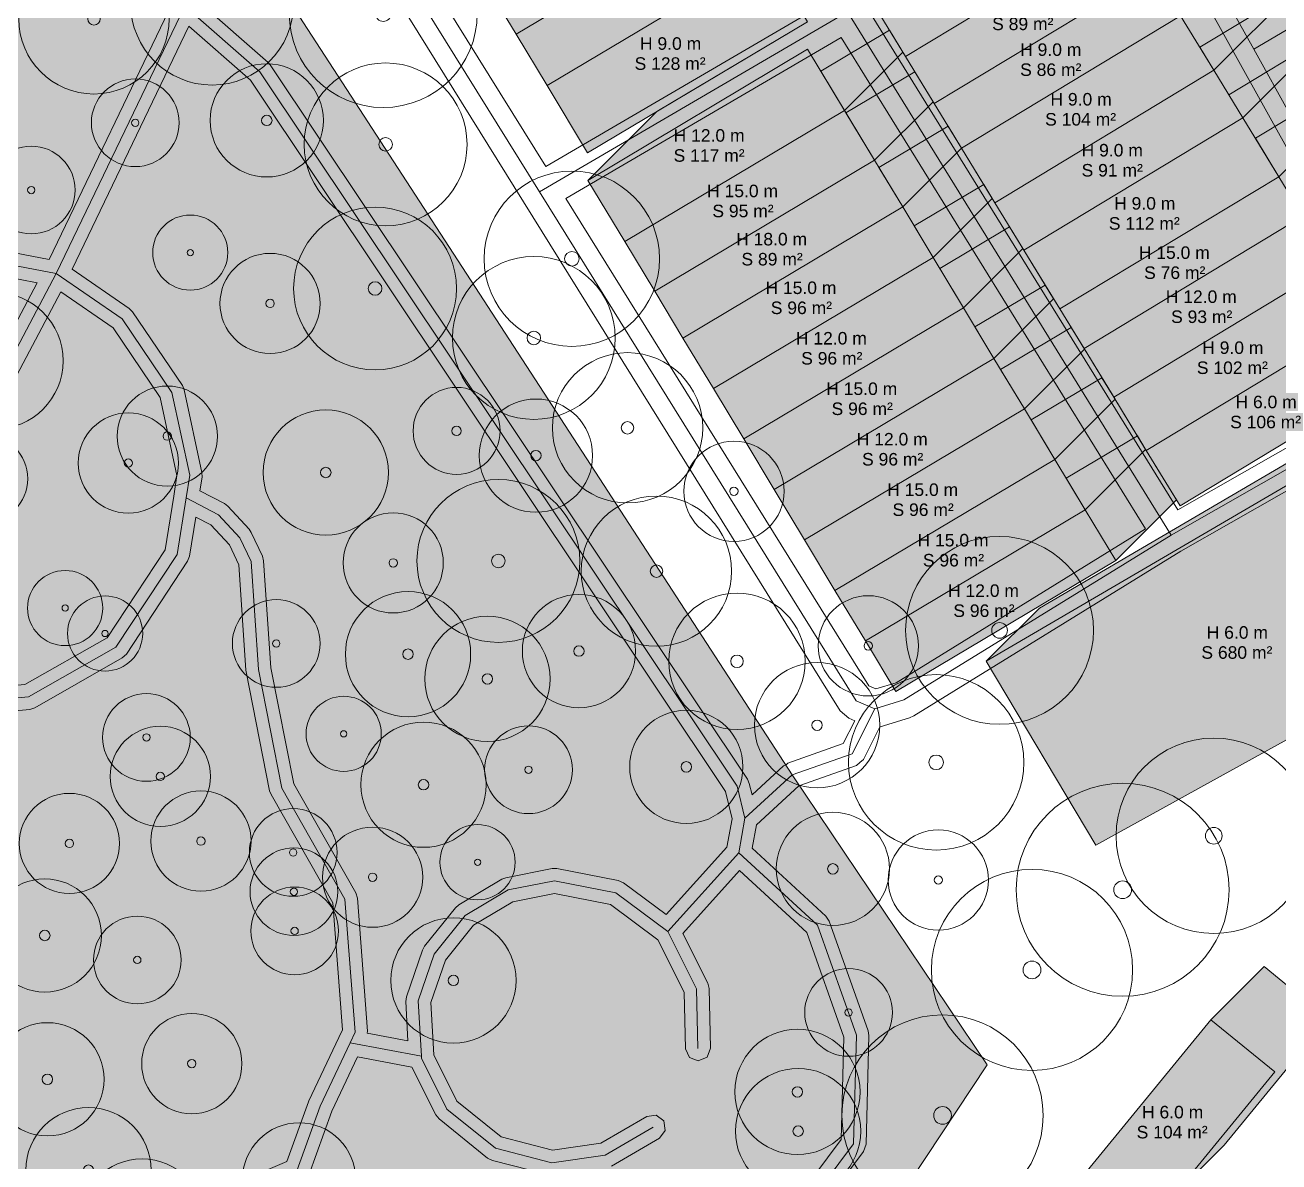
# Model space of a CAD drawing. Header units: metres. Extents: x -7 to 1019, y -7 to 1014.
# Drawn here: x 818.3 to 918.3, y 354.6 to 445.4 of the extents above; entities that cross this region are included whole.
import ezdxf

# ---------------------------------------------------------------- set-up
doc = ezdxf.new("R2010")
doc.units = ezdxf.units.M
doc.header["$MEASUREMENT"] = 0
for name, color, linetype, lineweight, true_color in [('TPX_BUILDING_AREAS_TEXT', 7, 'CONTINUOUS', 0, 0x000000), ('TPX_BUILDING_HEIGHTS_TEXT', 7, 'CONTINUOUS', 0, 0x000000), ('TPX_BUILDINGS', 7, 'CONTINUOUS', 0, 0x000000), ('TPX_BUILDINGS_HATCH', 7, 'CONTINUOUS', 0, 0xf0f0f0), ('TPX_BUILDINGS_SHADOWS_HATCH', 7, 'CONTINUOUS', 0, 0x000000), ('TPX_BUILDINGS_SHADOWS_OUTLINES', 7, 'CONTINUOUS', 0, 0x000000), ('TPX_ROADS_AXES', 7, 'CONTINUOUS', 0, 0x323232), ('TPX_ROADS_CONTOURS', 7, 'CONTINUOUS', 0, 0x646464), ('TPX_VEGETATION_GREEN_SPACES', 7, 'CONTINUOUS', 0, 0x58ba48), ('TPX_VEGETATION_GREEN_SPACES_HATCH', 7, 'CONTINUOUS', 0, 0x58ba48), ('TPX_VEGETATION_TREES_INDIVIDUAL', 7, 'CONTINUOUS', 0, 0x136734)]:
    doc.layers.add(name, color=color, linetype=linetype, lineweight=lineweight, true_color=true_color)
doc.styles.add('TPX_TEXTE', font='arial.ttf')

# ---------------------------------------------------------------- blocks, each defined once
blk = doc.blocks.new('TREETR005_CR060')
at = {"layer": 'TPX_VEGETATION_TREES_INDIVIDUAL'}
for radius in [6, 0.5]:
    blk.add_circle((0, 0, 0.0361), radius, dxfattribs=at)
blk = doc.blocks.new('TREETR006_CR070')
at = {"layer": 'TPX_VEGETATION_TREES_INDIVIDUAL'}
for radius in [7, 0.5833333333333334]:
    blk.add_circle((0, 0, 0.0361), radius, dxfattribs=at)
blk = doc.blocks.new('TREETR003_CR030')
at = {"layer": 'TPX_VEGETATION_TREES_INDIVIDUAL'}
for radius in [3, 0.25]:
    blk.add_circle((0, 0, 0.0361), radius, dxfattribs=at)
blk = doc.blocks.new('TREETR004_CR045')
at = {"layer": 'TPX_VEGETATION_TREES_INDIVIDUAL'}
for radius in [4.52, 0.4166666666666667]:
    blk.add_circle((0, 0, 0.0361), radius, dxfattribs=at)
blk = doc.blocks.new('TREETR003_CR040')
at = {"layer": 'TPX_VEGETATION_TREES_INDIVIDUAL'}
for radius in [4, 0.3333333333333333]:
    blk.add_circle((0, 0, 0.0361), radius, dxfattribs=at)
blk = doc.blocks.new('TREETR004_CR050')
at = {"layer": 'TPX_VEGETATION_TREES_INDIVIDUAL'}
for radius in [5, 0.4166666666666667]:
    blk.add_circle((0, 0, 0.0361), radius, dxfattribs=at)
blk = doc.blocks.new('TREETR007_CR078')
at = {"layer": 'TPX_VEGETATION_TREES_INDIVIDUAL'}
for radius in [7.8, 0.6666666666666666]:
    blk.add_circle((0, 0, 0.0361), radius, dxfattribs=at)
blk = doc.blocks.new('TREETR004_CR035')
at = {"layer": 'TPX_VEGETATION_TREES_INDIVIDUAL'}
for radius in [3.47, 0.375]:
    blk.add_circle((0, 0, 0.0361), radius, dxfattribs=at)
blk = doc.blocks.new('TREETR005_CR055')
at = {"layer": 'TPX_VEGETATION_TREES_INDIVIDUAL'}
for radius in [5.45, 0.5]:
    blk.add_circle((0, 0, 0.0361), radius, dxfattribs=at)
blk = doc.blocks.new('TREETR006_CR075')
at = {"layer": 'TPX_VEGETATION_TREES_INDIVIDUAL'}
for radius in [7.5, 0.625]:
    blk.add_circle((0, 0, 0.0361), radius, dxfattribs=at)
blk = doc.blocks.new('TREETR007_CR080')
at = {"layer": 'TPX_VEGETATION_TREES_INDIVIDUAL'}
for radius in [8.03, 0.7083333333333334]:
    blk.add_circle((0, 0, 0.0361), radius, dxfattribs=at)
blk = doc.blocks.new('TREETR005_CR065')
at = {"layer": 'TPX_VEGETATION_TREES_INDIVIDUAL'}
for radius in [6.5, 0.5416666666666666]:
    blk.add_circle((0, 0, 0.0361), radius, dxfattribs=at)
blk = doc.blocks.new('TREETR003_CR035')
at = {"layer": 'TPX_VEGETATION_TREES_INDIVIDUAL'}
for radius in [3.5, 0.2916666666666667]:
    blk.add_circle((0, 0, 0.0361), radius, dxfattribs=at)
blk = doc.blocks.new('TREETR007_CR085')
at = {"layer": 'TPX_VEGETATION_TREES_INDIVIDUAL'}
for radius in [8.5, 0.7083333333333334]:
    blk.add_circle((0, 0, 0.0361), radius, dxfattribs=at)

msp = doc.modelspace()

# ---------------------------------------------------------------- hatches: boundary and pattern name
at = {"layer": 'TPX_BUILDINGS_HATCH'}
for points in [[(872.5588394983206, 459.14991833642125), (855.017143903533, 448.6880433745682), (857.4784962518606, 444.6195647902787), (875.0201956613455, 455.08144356682897), (872.5588394983206, 459.14991833642125)], [(903.1672074182425, 458.096954125911), (885.6862360818777, 447.52526738122106), (888.5501334054861, 442.8432471938431), (906.0313107355032, 453.4038551039994), (903.1672074182425, 458.096954125911)], [(875.0201956613455, 455.08144356682897), (857.4784962518606, 444.6195647902787), (859.9302679880057, 440.53982712700963), (877.4817540033255, 451.0018861480057), (875.0201956613455, 455.08144356682897)], [(906.0313107355032, 453.4038551039994), (888.5501334054861, 442.8432471938431), (890.8293940408621, 439.1040685363114), (908.3105751855765, 449.6646793074906), (906.0313107355032, 453.4038551039994)], [(877.4817540033255, 451.0018861480057), (859.9302679880057, 440.53982712700963), (863.1687485559378, 435.16614224389195), (880.7104584558401, 445.6280286498368), (877.4817540033255, 451.0018861480057)], [(908.3105751855765, 449.6646793074906), (890.8293940408621, 439.1040685363114), (893.0176035745535, 435.5295369811356), (910.4987885339651, 446.0901515670121), (908.3105751855765, 449.6646793074906)], [(910.4987885339651, 446.0901515670121), (893.0176035745535, 435.5295369811356), (895.6700550897513, 431.17628075554967), (913.151044545928, 441.74798085168004), (910.4987885339651, 446.0901515670121)], [(880.7308518274222, 443.4221971221268), (863.1891381128225, 432.960310716182), (866.1351019723807, 428.06913067772985), (883.6768214090262, 438.53102089837193), (880.7308518274222, 443.4221971221268)], [(913.151044545928, 441.74798085168004), (895.6700550897513, 431.17628075554967), (897.9894530160818, 427.38239743188024), (915.4704462869558, 437.9541013427079), (913.151044545928, 441.74798085168004)], [(883.6768214090262, 438.53102089837193), (866.1351019723807, 428.06913067772985), (868.5261780603323, 424.0991580672562), (886.0679022653494, 434.56105210259557), (883.6768214090262, 438.53102089837193)], [(915.4704462869558, 437.9541013427079), (897.9894530160818, 427.38239743188024), (900.8535601480398, 422.6892974562943), (918.3347603662405, 433.24992253258824), (915.4704462869558, 437.9541013427079)], [(886.0679022653494, 434.56105210259557), (868.5261780603323, 424.0991580672562), (870.7758881433401, 420.3705270476639), (888.3176152093802, 430.83242394402623), (886.0679022653494, 434.56105210259557)], [(918.3347603662405, 433.24992253258824), (900.8535601480398, 422.6892974562943), (902.7895886285696, 419.5314824767411), (920.2610089166556, 430.0919330306351), (918.3347603662405, 433.24992253258824)], [(888.3176152093802, 430.83242394402623), (870.7758881433401, 420.3705270476639), (873.2073008401785, 416.33476807549596), (890.7490336282644, 426.7966678328812), (888.3176152093802, 430.83242394402623)], [(920.2610089166556, 430.0919330306351), (902.7895886285696, 419.5314824767411), (905.1595084054861, 415.64982583001256), (922.6309334619436, 426.21027924492955), (920.2610089166556, 430.0919330306351)], [(890.7490336282644, 426.7966678328812), (873.2073008401785, 416.33476807549596), (875.6287333352957, 412.3099153228104), (893.1704699380789, 422.7718179412186), (890.7490336282644, 426.7966678328812)], [(922.6309334619436, 426.21027924492955), (905.1595084054861, 415.64982583001256), (907.761450467864, 411.38434674218297), (925.2326800210867, 421.9558875747025), (922.6309334619436, 426.21027924492955)], [(893.1704699380789, 422.7718179412186), (875.6287333352957, 412.3099153228104), (878.0601498468313, 408.27415635064244), (895.6018902643118, 418.7360637374222), (893.1704699380789, 422.7718179412186)], [(925.2326800210867, 421.9558875747025), (907.761450467864, 411.38434674218297), (910.4540459497366, 406.9763887114823), (927.935263334075, 417.53702713921666), (925.2326800210867, 421.9558875747025)], [(895.6018902643118, 418.7360637374222), (878.0601498468313, 408.27415635064244), (880.4913670404349, 404.24948193505406), (898.0331122262869, 414.7113921828568), (895.6018902643118, 418.7360637374222)], [(898.0331122262869, 414.7113921828568), (880.4913670404349, 404.24948193505406), (882.9130036218558, 400.2135474868119), (900.4645363672171, 410.6756379790604), (898.0331122262869, 414.7113921828568)], [(900.4645363672171, 410.6756379790604), (882.9130036218558, 400.2135474868119), (885.3442246301565, 396.1888730712235), (902.8859793527517, 406.65078999474645), (900.4645363672171, 410.6756379790604)], [(902.8859793527517, 406.65078999474645), (885.3442246301565, 396.1888730712235), (887.7756468637381, 392.15311600640416), (905.3174063547049, 402.6150367446244), (902.8859793527517, 406.65078999474645)], [(912.9197584970389, 365.94581677392125), (901.7090556009207, 352.2504947371781), (904.6589838846121, 349.84275509789586), (907.5980975015555, 353.4325826354325), (909.743610082427, 351.67545487359166), (918.0054156167898, 361.78077675774693), (912.9197584970389, 365.94581677392125)]]:
    msp.add_hatch(color=256, dxfattribs=at).paths.add_polyline_path(points)
h = msp.add_hatch(color=256, dxfattribs=at)
h.paths.add_polyline_path([(929.8798176629934, 414.9891240783036), (894.9829556329641, 394.5675046630204), (903.7232987268362, 379.88112999871373), (938.8345181329641, 399.2756192870438), (929.8798176629934, 414.9891240783036)])
h.paths.add_polyline_path([(921.9900824411307, 402.17435433343053), (926.2159935815725, 404.41278721764684), (928.9809471948538, 399.25226571038365), (924.7550351007376, 397.01383187249303), (921.9900824411307, 402.17435433343053)], flags=16)
at = {"layer": 'TPX_BUILDINGS_SHADOWS_HATCH'}
for points in [[(868.6846653802786, 438.45583798363805), (863.1891381128225, 432.960310716182), (880.7308518274222, 443.4221971221268), (883.6768214090262, 438.53102089837193), (888.3371846063528, 443.1913840956986), (885.6862360818777, 447.52526738122106), (890.2083823068533, 450.2600524611771), (889.2161328180227, 451.9074781127274), (880.1767260415945, 446.51637246087193), (880.7104584558401, 445.6280286498368), (868.6846653802786, 438.45583798363805)], [(915.2251717431936, 451.46483017876744), (909.3728720529471, 447.92937828972936), (910.4987885339651, 446.0901515670121), (913.151044545928, 441.74798085168004), (919.5150057657156, 448.11194207146764), (918.9553362710867, 449.0282113738358), (917.2156006677542, 448.0300376601517), (915.2251717431936, 451.46483017876744)], [(919.5150057657156, 448.11194207146764), (912.029088674346, 443.58480336144567), (913.151044545928, 441.74798085168004), (915.4704462869558, 437.9541013427079), (921.8344075067434, 444.31806256249547), (919.5150057657156, 448.11194207146764)], [(887.2615963800345, 444.9498012252152), (881.7798792703543, 441.6805026717484), (886.0679022653494, 434.56105210259557), (890.746654210845, 439.2398040480912), (888.5501334054861, 442.8432471938431), (887.2615963800345, 444.9498012252152)], [(921.8344075067434, 444.31806256249547), (914.3477665765677, 439.79048516228795), (915.4704462869558, 437.9541013427079), (918.3347603662405, 433.24992253258824), (922.9828802926932, 437.8980424590409), (920.5132595880423, 442.0920312590897), (922.4881283624563, 443.24442936852574), (921.8344075067434, 444.31806256249547)], [(889.294373212615, 441.6223037429154), (883.7916018350516, 438.34044720605016), (886.0679022653494, 434.56105210259557), (888.3176152093802, 430.83242394402623), (893.0165116174612, 435.5313203521073), (890.8293940408621, 439.1040685363114), (889.294373212615, 441.6223037429154)], [(921.9581381662283, 439.6378658004105), (916.4655863626394, 436.319742936641), (918.3347603662405, 433.24992253258824), (920.2610098703299, 430.0919330306351), (924.870038686553, 434.7009628005326), (922.8252922876272, 438.1649816222489), (921.9581381662283, 439.6378658004105)], [(891.9472700937185, 437.27797009423375), (886.4182202203665, 433.980441827327), (888.3176152093802, 430.83242394402623), (890.7490336282644, 426.7966678328812), (895.4650704248343, 431.51270462945104), (893.0176035745535, 435.5295369811356), (891.9472700937185, 437.27797009423375)], [(894.7852122171316, 432.6285016722977), (889.2311722619925, 429.3160693831742), (890.7490336282644, 426.7966678328812), (893.1704699380789, 422.7718179412186), (897.9103838785086, 427.5117328353226), (895.6700550897513, 431.17627980187535), (894.7852122171316, 432.6285016722977)], [(896.8496023996267, 429.2468726821244), (891.2751080377493, 425.9222409911454), (893.1704699380789, 422.7718179412186), (895.6018902643118, 418.7360637374222), (900.3614661081228, 423.49563862755895), (897.9894530160818, 427.38239743188024), (896.8496023996267, 429.2468726821244)], [(899.6886708124075, 424.5980756469071), (894.0840279443655, 421.25546242669225), (895.6018902643118, 418.7360637374222), (898.0331122262869, 414.7113921828568), (902.8137041910086, 419.49198319390416), (900.8535601480398, 422.6892974562943), (899.6886708124075, 424.5980756469071)], [(901.7581574304495, 421.2138278670609), (896.1320578439627, 417.8584182448685), (898.0331122262869, 414.7113921828568), (900.4645363672171, 410.6756379790604), (905.2652985437308, 415.47639920189977), (902.7895886285696, 419.5314824767411), (901.7581574304495, 421.2138278670609)], [(899.2255961282644, 398.81014515832067), (894.9829556329641, 394.5675046630204), (929.8798176629934, 414.9891240783036), (938.8345171792898, 399.2756192870438), (943.0771586282644, 403.5182597823441), (939.4723259790335, 409.8439376540482), (938.5567023141775, 411.36589028313756), (938.5927607400808, 411.38737942650914), (934.1224581582937, 419.2317655272782), (899.2255961282644, 398.81014515832067)], [(904.2156168802176, 417.19581105187535), (898.5654208047781, 413.82785012200475), (900.4645363672171, 410.6756379790604), (902.8859793527517, 406.65078999474645), (907.7076823099051, 411.47249295189977), (905.1595084054861, 415.64982583001256), (904.2156168802176, 417.19581105187535)], [(907.0463282449637, 412.55667855218053), (901.3696867807303, 409.17112423852086), (902.8859793527517, 406.65078999474645), (905.3174063547049, 402.6150367446244), (910.1600500924978, 407.45767952874303), (907.761450467864, 411.38434674218297), (907.0463282449637, 412.55667855218053)], [(918.0054156167898, 361.78077675774693), (909.743610082427, 351.67545487359166), (913.9862515314016, 355.91809536889195), (922.2480570657644, 366.0234172530472), (917.1623989923391, 370.18845726922154), (912.9197584970389, 365.94581677392125), (918.0054156167898, 361.78077675774693)]]:
    msp.add_hatch(color=256, dxfattribs=at).paths.add_polyline_path(points)
at = {"layer": 'TPX_VEGETATION_GREEN_SPACES_HATCH'}
msp.add_hatch(color=256, dxfattribs=at).paths.add_polyline_path([(699.1432101114187, 216.3210408873856), (687.9663187845144, 164.51146771386266), (770.3342539651785, 252.49882389977574), (792.7824112756643, 266.0094649977982), (794.8733298166189, 267.2668359465897), (820.2254340036307, 282.5263459868729), (845.8981663568411, 287.1044051833451), (848.4699293954764, 330.9645650573075), (879.2374569757376, 338.4287755675614), (895.0482231958304, 362.34041859582067), (879.4907271249685, 385.4841916747391), (830.9300753457937, 460.3137614913285), (752.5080239160452, 415.54561211541295), (734.7108551843558, 444.04808785393834), (721.1674448831473, 426.23091008141637), (711.5244261606131, 434.0385635085404), (704.660210309783, 421.3201272673905), (703.4990937097464, 410.3235509581864), (704.7289311273489, 405.0908496566117), (700.6320435388479, 349.7730500884354), (699.1432101114187, 216.3210408873856)])

# ---------------------------------------------------------------- linework, layer by layer
at = {"layer": 'TPX_BUILDINGS', "elevation": 0.042100000000000005}
for points in [[(872.5588394983206, 459.14991833642125), (855.017143903533, 448.6880433745682), (857.4784962518606, 444.6195647902787), (875.0201956613455, 455.08144356682897)], [(903.1672074182425, 458.096954125911), (885.6862360818777, 447.52526738122106), (888.5501334054861, 442.8432471938431), (906.0313107355032, 453.4038551039994)], [(875.0201956613455, 455.08144356682897), (857.4784962518606, 444.6195647902787), (859.9302679880057, 440.53982712700963), (877.4817540033255, 451.0018861480057)], [(906.0313107355032, 453.4038551039994), (888.5501334054861, 442.8432471938431), (890.8293940408621, 439.1040685363114), (908.3105751855765, 449.6646793074906)], [(877.4817540033255, 451.0018861480057), (859.9302679880057, 440.53982712700963), (863.1687485559378, 435.16614224389195), (880.7104584558401, 445.6280286498368)], [(908.3105751855765, 449.6646793074906), (890.8293940408621, 439.1040685363114), (893.0176035745535, 435.5295369811356), (910.4987885339651, 446.0901515670121)], [(910.4987885339651, 446.0901515670121), (893.0176035745535, 435.5295369811356), (895.6700550897513, 431.17628075554967), (913.151044545928, 441.74798085168004)], [(880.7308518274222, 443.4221971221268), (863.1891381128225, 432.960310716182), (866.1351019723807, 428.06913067772985), (883.6768214090262, 438.53102089837193)], [(913.151044545928, 441.74798085168004), (895.6700550897513, 431.17628075554967), (897.9894530160818, 427.38239743188024), (915.4704462869558, 437.9541013427079)], [(883.6768214090262, 438.53102089837193), (866.1351019723807, 428.06913067772985), (868.5261780603323, 424.0991580672562), (886.0679022653494, 434.56105210259557)], [(915.4704462869558, 437.9541013427079), (897.9894530160818, 427.38239743188024), (900.8535601480398, 422.6892974562943), (918.3347603662405, 433.24992253258824)], [(886.0679022653494, 434.56105210259557), (868.5261780603323, 424.0991580672562), (870.7758881433401, 420.3705270476639), (888.3176152093802, 430.83242394402623)], [(918.3347603662405, 433.24992253258824), (900.8535601480398, 422.6892974562943), (902.7895886285696, 419.5314824767411), (920.2610089166556, 430.0919330306351)], [(888.3176152093802, 430.83242394402623), (870.7758881433401, 420.3705270476639), (873.2073008401785, 416.33476807549596), (890.7490336282644, 426.7966678328812)], [(920.2610089166556, 430.0919330306351), (902.7895886285696, 419.5314824767411), (905.1595084054861, 415.64982583001256), (922.6309334619436, 426.21027924492955)], [(890.7490336282644, 426.7966678328812), (873.2073008401785, 416.33476807549596), (875.6287333352957, 412.3099153228104), (893.1704699380789, 422.7718179412186)], [(922.6309334619436, 426.21027924492955), (905.1595084054861, 415.64982583001256), (907.761450467864, 411.38434674218297), (925.2326800210867, 421.9558875747025)], [(893.1704699380789, 422.7718179412186), (875.6287333352957, 412.3099153228104), (878.0601498468313, 408.27415635064244), (895.6018902643118, 418.7360637374222)], [(925.2326800210867, 421.9558875747025), (907.761450467864, 411.38434674218297), (910.4540459497366, 406.9763887114823), (927.935263334075, 417.53702713921666)], [(895.6018902643118, 418.7360637374222), (878.0601498468313, 408.27415635064244), (880.4913670404349, 404.24948193505406), (898.0331122262869, 414.7113921828568)], [(898.0331122262869, 414.7113921828568), (880.4913670404349, 404.24948193505406), (882.9130036218558, 400.2135474868119), (900.4645363672171, 410.6756379790604)], [(929.8798176629934, 414.9891240783036), (894.9829556329641, 394.5675046630204), (903.7232987268362, 379.88112999871373), (938.8345181329641, 399.2756192870438)], [(900.4645363672171, 410.6756379790604), (882.9130036218558, 400.2135474868119), (885.3442246301565, 396.1888730712235), (902.8859793527517, 406.65078999474645)], [(902.8859793527517, 406.65078999474645), (885.3442246301565, 396.1888730712235), (887.7756468637381, 392.15311600640416), (905.3174063547049, 402.6150367446244)], [(912.9197584970389, 365.94581677392125), (901.7090556009207, 352.2504947371781), (904.6589838846121, 349.84275509789586), (907.5980975015555, 353.4325826354325), (909.743610082427, 351.67545487359166), (918.0054156167898, 361.78077675774693)]]:
    msp.add_lwpolyline(points, close=True, dxfattribs=at)
at = {"layer": 'TPX_BUILDINGS_SHADOWS_OUTLINES', "elevation": 0.0391}
for points in [[(868.6846653802786, 438.45583798363805), (863.1891381128225, 432.960310716182), (880.7308518274222, 443.4221971221268), (883.6768214090262, 438.53102089837193), (888.3371846063528, 443.1913840956986), (885.6862360818777, 447.52526738122106), (890.2083823068533, 450.2600524611771), (889.2161328180227, 451.9074781127274), (880.1767260415945, 446.51637246087193), (880.7104584558401, 445.6280286498368)], [(915.2251717431936, 451.46483017876744), (909.3728720529471, 447.92937828972936), (910.4987885339651, 446.0901515670121), (913.151044545928, 441.74798085168004), (919.5150057657156, 448.11194207146764), (918.9553362710867, 449.0282113738358), (917.2156006677542, 448.0300376601517)], [(919.5150057657156, 448.11194207146764), (912.029088674346, 443.58480336144567), (913.151044545928, 441.74798085168004), (915.4704462869558, 437.9541013427079), (921.8344075067434, 444.31806256249547)], [(887.2615963800345, 444.9498012252152), (881.7798792703543, 441.6805026717484), (886.0679022653494, 434.56105210259557), (890.746654210845, 439.2398040480912), (888.5501334054861, 442.8432471938431)], [(921.8344075067434, 444.31806256249547), (914.3477665765677, 439.79048516228795), (915.4704462869558, 437.9541013427079), (918.3347603662405, 433.24992253258824), (922.9828802926932, 437.8980424590409), (920.5132595880423, 442.0920312590897), (922.4881283624563, 443.24442936852574)], [(889.294373212615, 441.6223037429154), (883.7916018350516, 438.34044720605016), (886.0679022653494, 434.56105210259557), (888.3176152093802, 430.83242394402623), (893.0165116174612, 435.5313203521073), (890.8293940408621, 439.1040685363114)], [(921.9581381662283, 439.6378658004105), (916.4655863626394, 436.319742936641), (918.3347603662405, 433.24992253258824), (920.2610098703299, 430.0919330306351), (924.870038686553, 434.7009628005326), (922.8252922876272, 438.1649816222489)], [(891.9472700937185, 437.27797009423375), (886.4182202203665, 433.980441827327), (888.3176152093802, 430.83242394402623), (890.7490336282644, 426.7966678328812), (895.4650704248343, 431.51270462945104), (893.0176035745535, 435.5295369811356)], [(894.7852122171316, 432.6285016722977), (889.2311722619925, 429.3160693831742), (890.7490336282644, 426.7966678328812), (893.1704699380789, 422.7718179412186), (897.9103838785086, 427.5117328353226), (895.6700550897513, 431.17627980187535)], [(896.8496023996267, 429.2468726821244), (891.2751080377493, 425.9222409911454), (893.1704699380789, 422.7718179412186), (895.6018902643118, 418.7360637374222), (900.3614661081228, 423.49563862755895), (897.9894530160818, 427.38239743188024)], [(899.6886708124075, 424.5980756469071), (894.0840279443655, 421.25546242669225), (895.6018902643118, 418.7360637374222), (898.0331122262869, 414.7113921828568), (902.8137041910086, 419.49198319390416), (900.8535601480398, 422.6892974562943)], [(901.7581574304495, 421.2138278670609), (896.1320578439627, 417.8584182448685), (898.0331122262869, 414.7113921828568), (900.4645363672171, 410.6756379790604), (905.2652985437308, 415.47639920189977), (902.7895886285696, 419.5314824767411)], [(899.2255961282644, 398.81014515832067), (894.9829556329641, 394.5675046630204), (929.8798176629934, 414.9891240783036), (938.8345171792898, 399.2756192870438), (943.0771586282644, 403.5182597823441), (939.4723259790335, 409.8439376540482), (938.5567023141775, 411.36589028313756), (938.5927607400808, 411.38737942650914), (934.1224581582937, 419.2317655272782)], [(904.2156168802176, 417.19581105187535), (898.5654208047781, 413.82785012200475), (900.4645363672171, 410.6756379790604), (902.8859793527517, 406.65078999474645), (907.7076823099051, 411.47249295189977), (905.1595084054861, 415.64982583001256)], [(907.0463282449637, 412.55667855218053), (901.3696867807303, 409.17112423852086), (902.8859793527517, 406.65078999474645), (905.3174063547049, 402.6150367446244), (910.1600500924978, 407.45767952874303), (907.761450467864, 411.38434674218297)], [(918.0054156167898, 361.78077675774693), (909.743610082427, 351.67545487359166), (913.9862515314016, 355.91809536889195), (922.2480570657644, 366.0234172530472), (917.1623989923391, 370.18845726922154), (912.9197584970389, 365.94581677392125)]]:
    msp.add_lwpolyline(points, close=True, dxfattribs=at)
at = {"layer": 'TPX_ROADS_AXES', "elevation": 0.030099999999999995}
for points in [[(769.4555279596243, 317.781955499202), (770.983717618743, 326.87832333520055), (772.8527819497976, 334.9830854125321), (785.7114636285696, 357.1116244979203), (795.7331406457815, 375.9515683837235), (803.8507572992239, 393.48210026696324), (820.7669760568533, 425.51783921197057), (831.016863523284, 446.87857796624303), (832.8607670648489, 456.36870362237096), (830.9300753457937, 460.3137614913285), (837.5699440820608, 467.0415475554764)], [(859.3406082971487, 432.0369365401566), (837.5699440820608, 467.0415475554764)], [(931.1187760217581, 416.81866623833776), (916.330300985137, 443.42421032860875), (906.498441396514, 461.1063077636063)], [(916.330300985137, 443.42421032860875), (931.0083481653128, 452.0715415664017), (942.0865513666067, 458.4917981810868), (949.6502558572683, 445.5579621978104), (938.6688620431814, 439.19488598778844)], [(831.016863523284, 446.87857796624303), (837.0127169473562, 441.621350068599), (875.1035534723196, 384.58431412652135), (875.717508016387, 382.02338387444615)], [(859.3406082971487, 432.0369365401566), (883.9157635553274, 446.40671898797154)], [(909.7527644021902, 404.6355292983353), (883.9157635553274, 446.40671898797154)], [(909.7527644021902, 404.6355292983353), (888.4141632898245, 391.4773261733353), (886.0884444101248, 390.75891663506627), (884.5992724283133, 391.39712311699986), (859.3406082971487, 432.0369365401566)], [(795.0525147302542, 407.5909955687821), (795.059286771575, 407.75741459801793), (795.3171669824515, 412.42947174981236), (797.8254114969168, 418.73872830346227), (803.3422781808767, 424.2599055953324), (812.3712326867972, 427.1285188384354), (820.7669760568533, 425.51783921197057), (826.0286013467703, 421.89918591454625), (830.0001904352102, 416.02879597619176), (831.4114939554129, 409.4246728606522), (831.1216008050833, 407.60124661400914), (830.4105374200735, 403.09836270287633), (825.5247179849539, 395.69282319024205), (818.5609118326101, 391.71970250084996), (811.0677363260183, 391.0407540984452)], [(931.1187760217581, 416.81866623833776), (909.7527644021902, 404.6355292983353)], [(839.9719673974905, 353.8814990706742), (841.8259016855154, 359.0370118804276), (844.2196680887137, 364.10252549126744), (844.6152684076224, 364.9522597976029), (843.8064619882498, 375.56949784234166), (838.772873578826, 384.42507054284215), (836.8983141763601, 393.9143607802689), (836.3119131906424, 402.51789643242955), (835.4163433893118, 404.4196279235184), (833.7194315774832, 406.2624976821244), (831.1216008050833, 407.60124661400914)], [(886.0884444101248, 390.75891663506627), (884.2842814309988, 387.17857052758336)], [(884.2842814309988, 387.17857052758336), (879.4907271249685, 385.4841916747391)], [(875.717508016387, 382.02338387444615), (879.4907271249685, 385.4841916747391)], [(869.559772191802, 372.9872491545975), (875.2292763574515, 379.2651031203568), (875.717508016387, 382.02338387444615)], [(837.0312296731863, 336.3338449187577), (876.354356466094, 345.25013329461217), (884.3887345178518, 356.02758099511266), (884.6228081567679, 364.71250035241246), (881.5185067041311, 373.48106076195836), (875.2292763574515, 379.2651031203568)], [(849.6585032327566, 367.44936921074986), (850.9314247949515, 371.18638207390904), (853.4004504068289, 374.2577035613358), (856.8274475915823, 376.3042543120682), (860.5228926523123, 377.0363843627274), (865.423131643096, 376.08302952721715), (869.559772191802, 372.9872491545975), (871.8640791757498, 368.40595128014684), (871.9795595987234, 363.6519630141556)], [(868.3946825845633, 357.35644318535924), (864.5698181970511, 355.1252992339432), (860.3241478784475, 354.51623894646764), (855.8213621957693, 355.6763513274491), (851.9482399804983, 358.8101699538529), (849.9176985605154, 362.8642814345658), (849.9047037942801, 363.0414292998612), (849.6585032327566, 367.44936921074986)], [(849.9047037942801, 363.0414292998612), (844.2196680887137, 364.10252549126744)]]:
    msp.add_lwpolyline(points, dxfattribs=at)
at = {"layer": 'TPX_ROADS_CONTOURS', "elevation": 0.027099999999999996}
for points in [[(815.2907921391306, 506.0578873734921), (837.2052141743479, 519.0918248277158), (881.8285461979685, 446.9238751512021), (859.8434864598094, 434.0685942750424), (839.2506386357127, 467.17941790632904), (839.3120314198313, 467.32763415388763), (839.3120314198313, 467.4325421433896), (839.3757549839793, 467.51587992720306), (839.3913055973826, 467.57994299940765), (839.312030466157, 468.02430754713714), (839.3120295124827, 468.47568446211517), (839.237847955781, 468.54986601881683), (839.2239786701975, 468.65385371260345), (839.1896750050364, 468.7101491075009)], [(832.1080719548045, 447.2517569642514), (833.8424097615061, 456.1779730897397), (833.7589718418894, 456.8082802873105), (832.1400953846751, 460.1161950211972), (837.0294815617381, 465.0703213792294), (858.0666243153391, 431.2451251130551), (883.325289400178, 390.60530978254974), (884.0084015446482, 390.01840144209564), (884.4912354069529, 389.81147604994476), (883.5721050816355, 387.987469015643), (879.1574637013255, 386.4270251374692), (879.0060793476878, 386.29087573103607), (878.8147875386057, 386.22114878706634), (876.2938124256907, 383.9089024644345), (876.0759989338694, 384.8174470048398), (875.9351584034739, 385.13968211226165), (837.8443218785105, 442.1767180543393), (837.6719919758616, 442.3732522111386)], [(885.0054785328684, 447.49493533186615), (901.4432026463328, 457.61443549208343), (905.3794008808909, 460.03219061903656), (915.0193192082224, 442.69528895430267), (929.0868565159617, 417.38676386885345), (910.2670790272532, 406.6555188279599), (885.1914536076365, 447.1957791429013)], [(822.038800867158, 425.8568184953183), (831.3483749943553, 445.2579424958676), (836.254322679597, 440.9563572984189), (874.1727511006175, 384.177485762164), (874.696530969697, 381.9926903825253), (874.2946402149973, 379.72219592146575), (869.4288288670359, 374.33427363447845), (866.0223013478098, 376.883652029559), (865.6141039448557, 377.06462508253753), (860.713864954072, 378.0179799180478), (860.3285528736887, 378.0173190217465), (856.6331087666331, 377.28518897108734), (856.3147303181468, 377.16281252913177), (852.8877340870677, 375.11626082472503), (852.6210657673655, 374.8842490296811), (850.1520401554881, 371.81292754225433), (849.9848333912669, 371.50881606154144), (848.711911829072, 367.77180224470794), (848.6600596028147, 367.3936026673764), (848.8351770954905, 364.25832301191986), (845.5827738362132, 364.8653748612851), (845.6123797016917, 365.0282185655087), (844.8035732823191, 375.6454556565732), (844.6758333760081, 376.06365614943206), (839.7224575596629, 384.7781136613339), (837.8916765766917, 394.0457900147885), (837.3095985966502, 402.585896788165), (837.2166153508006, 402.9439414124936), (836.32104554947, 404.84567290358245), (836.1519819813548, 405.0970023255795), (834.4550701695262, 406.9398720841855), (834.1775156575022, 407.15140658430755), (832.2227922993479, 408.15874129347503), (832.3990913945017, 409.2676613908261), (832.3894135075388, 409.63365393690765), (830.9781109410105, 416.2377770524472), (830.828445108491, 416.5891478639096), (826.856856020051, 422.4595387559384), (826.5952669697581, 422.7231343369931)], [(861.4280630665598, 431.5199177842587), (883.4097868519602, 444.37324935011566), (907.6869293766795, 405.1239131074399), (887.7892119007884, 392.8542130570859), (886.1725365238963, 392.354825315997), (885.6240555363474, 392.5898850541562)], [(796.0572897511302, 407.6879895310849), (796.30666223343, 412.21155863814056), (798.6785122471629, 418.1777289491147), (803.8773762303172, 423.38065558485687), (812.4321123677073, 426.09860354475677), (819.2519289570628, 424.7902567964047), (803.545205743867, 395.04504805617034), (800.1367689686595, 397.9092047791928), (797.2702957707224, 402.57965785078704)], [(805.2831799107371, 394.05320960097015), (821.1264244633494, 424.0569613557309), (825.3062359410105, 421.18231993727386), (829.0629269200144, 415.6295712571591), (830.3946606236277, 409.3977864366025), (830.1338411885081, 407.7572272401303), (829.4565607624827, 403.4682763200253), (824.8216072636424, 396.44298106245697), (818.2541729527293, 392.6960051637143), (811.1879765110789, 392.0557463746518)]]:
    msp.add_lwpolyline(points, close=True, dxfattribs=at)
for points in [[(760.5301872807322, 421.308495817706), (831.7960611897288, 462.61481982283294), (830.2183338719187, 461.016202269122), (829.9431444721995, 460.4749024491757), (830.0318705159007, 459.87418395094573), (831.8151728230296, 456.2302916627377), (830.0597197132884, 447.1953938584775), (820.1987177449046, 426.64509421400726), (812.5596424656687, 428.1106103044003)], [(877.1560923176585, 344.6524546723813), (885.1904703694163, 355.42990237288177), (885.3883720951853, 356.00063925795257), (885.6224457341013, 364.6855586152524), (885.5654779988108, 365.0462296586484), (882.4611755924998, 373.8147910218686), (882.1954332905589, 374.217111883685), (876.3094612675486, 379.63028746657073), (876.6431461888133, 381.51544982008636), (880.0163284855662, 384.60934382490814), (884.6175457554637, 386.2357371430844), (884.8948141651927, 386.4851019959897), (885.1773087101756, 386.72856741957366), (886.4872080403147, 389.3280499558896), (886.5311523991404, 389.32573443464935), (888.8568703251658, 390.0441439729184), (889.2014700489817, 390.20055323652923), (910.5181461888133, 403.34523612074554), (930.610424669343, 414.80207663588226)], [(811.1579758244334, 390.04483443312347), (818.6511513310252, 390.72378188185394), (819.0564686375437, 390.85112601332366), (826.0202738362132, 394.82424670271575), (826.3594223576365, 395.14212447218597), (831.2452427464304, 402.54766493849456), (831.3982979374705, 402.9423831086606), (831.8935267048655, 406.07847338728607), (833.1038281040965, 405.4547646623105), (834.5769201832591, 403.8549655061215), (835.3270260411082, 402.26212435774505), (835.9006287174998, 393.8463605027646), (835.917273195344, 393.72056132368743), (837.7918335514842, 384.2312710862607), (837.9035021382151, 383.93091231398284), (842.8263699131785, 375.27012854628265), (843.5982863026438, 365.13715296797454), (843.3143097477732, 364.5271809678525), (840.9217726307688, 359.4642689805478), (840.884895952302, 359.37539988569915), (839.178184183198, 354.6292927842587), (820.1286341267405, 346.4661515336484)], [(865.0736853199778, 354.2615178208798), (868.89854970749, 356.49266177229583), (869.3617559986887, 357.10194521956146), (869.2584644871531, 357.86030989699066), (868.6491810398875, 358.3235171418637), (867.8908163624583, 358.22022467665374), (864.2345778065501, 356.0874446015805), (860.3800436573802, 355.534494696185), (856.2813726979075, 356.5904896836728), (852.7454601841746, 359.45146590285003), (850.9011007862864, 363.13385134749115), (850.6677910404978, 367.3109953980893), (851.8212057667552, 370.6971619706601), (854.0673328953562, 373.4912112336606), (857.1915670948802, 375.3569567780942), (860.5246416645823, 376.0172942262143), (865.0073362904368, 375.14517432264984), (868.7721697407542, 372.32764655165374), (870.8698269444285, 368.1571982484311), (870.9798552113352, 363.62767916731536), (871.2898336964427, 362.9278929810971), (872.0038439350901, 362.6522582154721), (872.7036301213084, 362.9622367005795), (872.9792648869334, 363.676246939227), (872.8637844639597, 368.4302352052182), (872.7574383335887, 368.8552945237607), (870.760724695283, 372.82504874281585), (875.2950960713206, 377.8459675889462), (880.6587397175608, 372.9131644349545), (883.6181685047923, 364.5538170915097), (883.3976341801463, 356.3712418656796), (875.7732388096629, 346.1437523942441)], [(840.9132649021922, 353.5439189057797), (842.7506109791575, 358.65330153517425), (844.7942978459178, 362.97800189070404), (849.1494595127879, 362.16512423567474), (851.0541206913767, 358.3623412232846), (851.3192316609202, 358.03277140669525), (855.1923538761912, 354.89895278029144), (855.5718666630564, 354.7079756837338), (860.074653299409, 353.54786234907806)]]:
    msp.add_lwpolyline(points, dxfattribs=at)
at = {"layer": 'TPX_VEGETATION_GREEN_SPACES', "elevation": 0.0031}
msp.add_lwpolyline([(699.1432101114187, 216.3210408873856), (687.9663187845144, 164.51146771386266), (770.3342539651785, 252.49882389977574), (792.7824112756643, 266.0094649977982), (794.8733298166189, 267.2668359465897), (820.2254340036307, 282.5263459868729), (845.8981663568411, 287.1044051833451), (848.4699293954764, 330.9645650573075), (879.2374569757376, 338.4287755675614), (895.0482231958304, 362.34041859582067), (879.4907271249685, 385.4841916747391), (830.9300753457937, 460.3137614913285), (752.5080239160452, 415.54561211541295), (734.7108551843558, 444.04808785393834), (721.1674448831473, 426.23091008141637), (711.5244261606131, 434.0385635085404), (704.660210309783, 421.3201272673905), (703.4990937097464, 410.3235509581864), (704.7289311273489, 405.0908496566117), (700.6320435388479, 349.7730500884354)], close=True, dxfattribs=at)

# ---------------------------------------------------------------- block references
at = {"layer": 'TPX_VEGETATION_TREES_INDIVIDUAL'}
for name, p in [('TREETR005_CR065', (833.198125477531, 447.06864945264533, 0.0361)), ('TREETR006_CR075', (846.8608016542858, 446.2716984008439, 0.0361)), ('TREETR005_CR060', (823.7713552663336, 445.85346464579925, 0.0361)), ('TREETR005_CR065', (847.0499352555489, 435.8307458795607, 0.0361)), ('TREETR004_CR045', (837.5664189660456, 437.74783627223223, 0.0361)), ('TREETR003_CR035', (827.0712086838903, 437.5577331702225, 0.0361)), ('TREETR003_CR035', (818.7695947824977, 432.1851792205125, 0.0361)), ('TREETR006_CR070', (861.9134651803179, 426.70005214679986, 0.0361)), ('TREETR005_CR065', (846.208459448535, 424.32667591329664, 0.0361)), ('TREETR003_CR030', (831.4584119624924, 427.19281397853047, 0.0361)), ('TREETR003_CR040', (837.831193629303, 423.1304903263226, 0.0361)), ('TREETR005_CR065', (858.8783846157603, 420.3784326626919, 0.0361)), ('TREETR005_CR055', (815.8668668221217, 418.5548983453773, 0.0361)), ('TREETR005_CR060', (866.3574484507553, 413.202840694692, 0.0361)), ('TREETR003_CR040', (829.6241316443775, 412.5374353993684, 0.0361)), ('TREETR004_CR035', (852.7136444860371, 412.95567667949945, 0.0361)), ('TREETR004_CR045', (859.0486132494407, 410.9815546371974, 0.0361)), ('TREETR003_CR040', (826.513384608319, 410.3922105198726, 0.0361)), ('TREETR004_CR050', (842.275149460882, 409.63326776446775, 0.0361)), ('TREETR003_CR035', (814.9875373287359, 409.139012335334, 0.0361)), ('TREETR003_CR040', (874.8482142417924, 408.13445914303884, 0.0361)), ('TREETR005_CR065', (856.0513543812558, 402.57173073198646, 0.0361)), ('TREETR005_CR060', (868.6645614217268, 401.75578567991033, 0.0361)), ('TREETR003_CR040', (847.6551600684179, 402.4196357773617, 0.0361)), ('TREETR006_CR075', (896.0467859881464, 397.0296693574637, 0.0361)), ('TREETR003_CR030', (821.4737870966783, 398.81208180449903, 0.0361)), ('TREETR003_CR030', (824.6601827364648, 396.78091170359403, 0.0361)), ('TREETR003_CR035', (838.3229159057373, 395.98394271265715, 0.0361)), ('TREETR004_CR050', (848.8370773760835, 395.1299543529749, 0.0361)), ('TREETR004_CR045', (862.4809018532978, 395.3771125758067, 0.0361)), ('TREETR005_CR055', (875.0941175947664, 394.5611732993275, 0.0361)), ('TREETR003_CR040', (885.5704525280744, 395.7954166214913, 0.0361)), ('TREETR004_CR050', (855.1720547195291, 393.1558265313506, 0.0361)), ('TREETR004_CR050', (881.4858492839849, 389.4547596289776, 0.0361)), ('TREETR006_CR070', (890.9883310332661, 386.49359303247184, 0.0361)), ('TREETR003_CR035', (827.9600478572538, 388.4851449523121, 0.0361)), ('TREETR003_CR030', (843.7029295327375, 388.7703002933413, 0.0361)), ('TREETR004_CR045', (871.0473389144754, 386.13231949834153, 0.0361)), ('TREETR003_CR040', (829.0663076685742, 385.37185484776273, 0.0361)), ('TREETR004_CR050', (850.0757358114934, 384.7079681241885, 0.0361)), ('TREETR003_CR035', (858.4530288586393, 385.90416426956654, 0.0361)), ('TREETR007_CR078', (913.1418903415324, 380.628330912441, 0.0361)), ('TREETR007_CR085', (905.8708774126135, 376.3188080722466, 0.0361)), ('TREETR003_CR040', (821.8141818286385, 380.018287666142, 0.0361)), ('TREETR003_CR040', (832.309443435166, 380.2083828924224, 0.0361)), ('TREETR003_CR035', (839.6750391746173, 379.29735453845933, 0.0361)), ('TREETR004_CR045', (882.7434534399072, 377.98866853676736, 0.0361)), ('TREETR003_CR040', (846.010022928589, 377.3232185668312, 0.0361)), ('TREETR003_CR030', (854.3873214997584, 378.51941209938377, 0.0361)), ('TREETR003_CR040', (891.158583783661, 377.09668650245294, 0.0361)), ('TREETR003_CR035', (839.7317762724124, 376.16505212476477, 0.0361)), ('TREETR007_CR080', (898.6376945410157, 369.92108515510336, 0.0361)), ('TREETR004_CR045', (819.8475036196178, 372.6715640104376, 0.0361)), ('TREETR003_CR035', (839.7885133340023, 373.0327488803305, 0.0361)), ('TREETR003_CR035', (827.2320136767812, 370.71642563445494, 0.0361)), ('TREETR004_CR050', (852.4584898748435, 369.08447735896334, 0.0361)), ('TREETR003_CR035', (884.0010591755854, 366.5225662817247, 0.0361)), ('TREETR003_CR040', (831.5814143155003, 362.4396504019387, 0.0361)), ('TREETR007_CR080', (891.4990883037681, 358.3028510133736, 0.0361)), ('TREETR004_CR045', (820.0555196056375, 361.18644585087895, 0.0361)), ('TREETR004_CR050', (879.916443659924, 360.18189503485337, 0.0361)), ('TREETR004_CR050', (879.9731912162388, 357.04958689957857, 0.0361)), ('TREETR004_CR050', (823.336478607147, 353.9347551893443, 0.0361)), ('TREETR004_CR045', (840.1478472138988, 353.19480904052034, 0.0361)), ('TREETR004_CR050', (827.6102371623274, 349.83438005205244, 0.0361))]:
    msp.add_blockref(name, p, dxfattribs=at)

# ---------------------------------------------------------------- texts
at = {"layer": 'TPX_BUILDING_AREAS_TEXT', "style": 'TPX_TEXTE'}
for s, p in [('S 89 m²', (895.4553532275364, 444.9539623670337, 0.04510000000000001)), ('S 128 m²', (866.9215628840551, 441.78348125282884, 0.04510000000000001)), ('S 86 m²', (897.689089931269, 441.2971087498228, 0.04510000000000001)), ('S 104 m²', (899.6816909783616, 437.3342303607858, 0.04510000000000001)), ('S 117 m²', (870.0329783245795, 434.4456646635468, 0.04510000000000001)), ('S 91 m²', (902.5952493616322, 433.26518975845005, 0.04510000000000001)), ('S 95 m²', (873.1265007228171, 430.0150901813557, 0.04510000000000001)), ('S 112 m²', (904.764528009816, 429.0205711221498, 0.04510000000000001)), ('S 89 m²', (875.446895622745, 426.1657900318532, 0.04510000000000001)), ('S 76 m²', (907.582731731423, 425.08960053200076, 0.04510000000000001)), ('S 96 m²', (877.7874596655467, 422.2835967074301, 0.04510000000000001)), ('S 93 m²', (909.7352599127601, 421.5708800607457, 0.04510000000000001)), ('S 96 m²', (880.2138843257048, 418.25329212156475, 0.04510000000000001)), ('S 102 m²', (911.7934059128664, 417.49829588396153, 0.04510000000000001)), ('S 96 m²', (882.6403102385726, 414.22298784722955, 0.04510000000000001)), ('S 106 m²', (914.4499729968062, 413.1658293326072, 0.04510000000000001)), ('S 96 m²', (885.0716298950448, 410.1927734572133, 0.04510000000000001)), ('S 96 m²', (887.5020970807735, 406.16327459067276, 0.04510000000000001)), ('S 96 m²', (889.9253405518733, 402.1314497704604, 0.04510000000000001)), ('S 96 m²', (892.3558141016877, 398.10195370005954, 0.04510000000000001)), ('S 680 m²', (912.1540459139738, 394.76372101954183, 0.04510000000000001)), ('S 104 m²', (906.9896122856532, 356.46848076633177, 0.04510000000000001))]:
    msp.add_text(s, height=1, dxfattribs=at).set_placement(p)
at = {"layer": 'TPX_BUILDING_HEIGHTS_TEXT', "style": 'TPX_TEXTE'}
for s, p in [('H 9.0 m', (867.3465628840551, 443.38348125282886, 0.04510000000000001)), ('H 9.0 m', (897.689089931269, 442.89710874982285, 0.04510000000000001)), ('H 9.0 m', (900.1066909783616, 438.9342303607858, 0.04510000000000001)), ('H 12.0 m', (870.0329783245795, 436.0456646635468, 0.04510000000000001)), ('H 9.0 m', (902.5952493616322, 434.8651897584501, 0.04510000000000001)), ('H 15.0 m', (872.7015007228172, 431.6150901813557, 0.04510000000000001)), ('H 9.0 m', (905.189528009816, 430.62057112214984, 0.04510000000000001)), ('H 18.0 m', (875.0218956227451, 427.7657900318532, 0.04510000000000001)), ('H 15.0 m', (907.157731731423, 426.6896005320008, 0.04510000000000001)), ('H 15.0 m', (877.3624596655468, 423.8835967074301, 0.04510000000000001)), ('H 12.0 m', (909.3102599127601, 423.17088006074573, 0.04510000000000001)), ('H 12.0 m', (879.7888843257049, 419.8532921215648, 0.04510000000000001)), ('H 9.0 m', (912.2184059128664, 419.09829588396155, 0.04510000000000001)), ('H 15.0 m', (882.2153102385727, 415.82298784722957, 0.04510000000000001)), ('H 6.0 m', (914.8749729968062, 414.7658293326072, 0.04510000000000001)), ('H 12.0 m', (884.6466298950448, 411.79277345721334, 0.04510000000000001)), ('H 15.0 m', (887.0770970807736, 407.7632745906728, 0.04510000000000001)), ('H 15.0 m', (889.5003405518734, 403.7314497704604, 0.04510000000000001)), ('H 12.0 m', (891.9308141016877, 399.70195370005956, 0.04510000000000001)), ('H 6.0 m', (912.5790459139738, 396.36372101954186, 0.04510000000000001)), ('H 6.0 m', (907.4146122856531, 358.0684807663318, 0.04510000000000001))]:
    msp.add_text(s, height=1, dxfattribs=at).set_placement(p)

doc.saveas('drawing.dxf')
